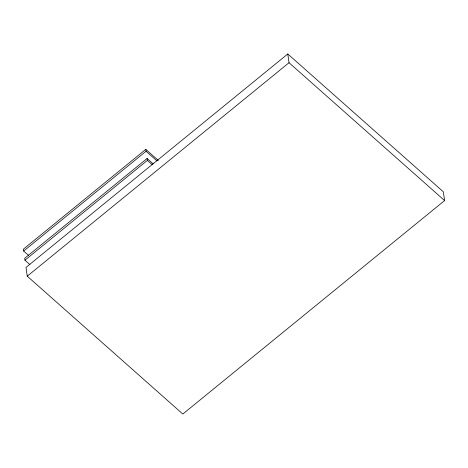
<?xml version="1.0" encoding="UTF-8"?>
<svg xmlns="http://www.w3.org/2000/svg" width="468" height="468" viewBox="0 0 468 468"><rect width="100%" height="100%" fill="white"/><g stroke="black" fill="none" stroke-linecap="round" stroke-linejoin="round"><path stroke-width="0.7" d="M158.348 160.465L145.794 149.345L23.4 249.151L23.669 251.053L28.583 255.405M23.669 251.053L146.069 151.246L145.794 149.345M153.1 163.806L147.098 158.482L24.699 258.289L24.974 260.196L29.888 264.549M24.974 260.196L147.367 160.389L147.098 158.482M287.779 53.966L26.003 267.433L27.249 276.19L182.824 414.034L444.6 200.567L443.354 191.81L287.779 53.966L289.025 62.724L444.6 200.567M27.249 276.19L289.025 62.724M146.069 151.246L156.985 160.922M147.367 160.389L152.281 164.742"/></g></svg>
